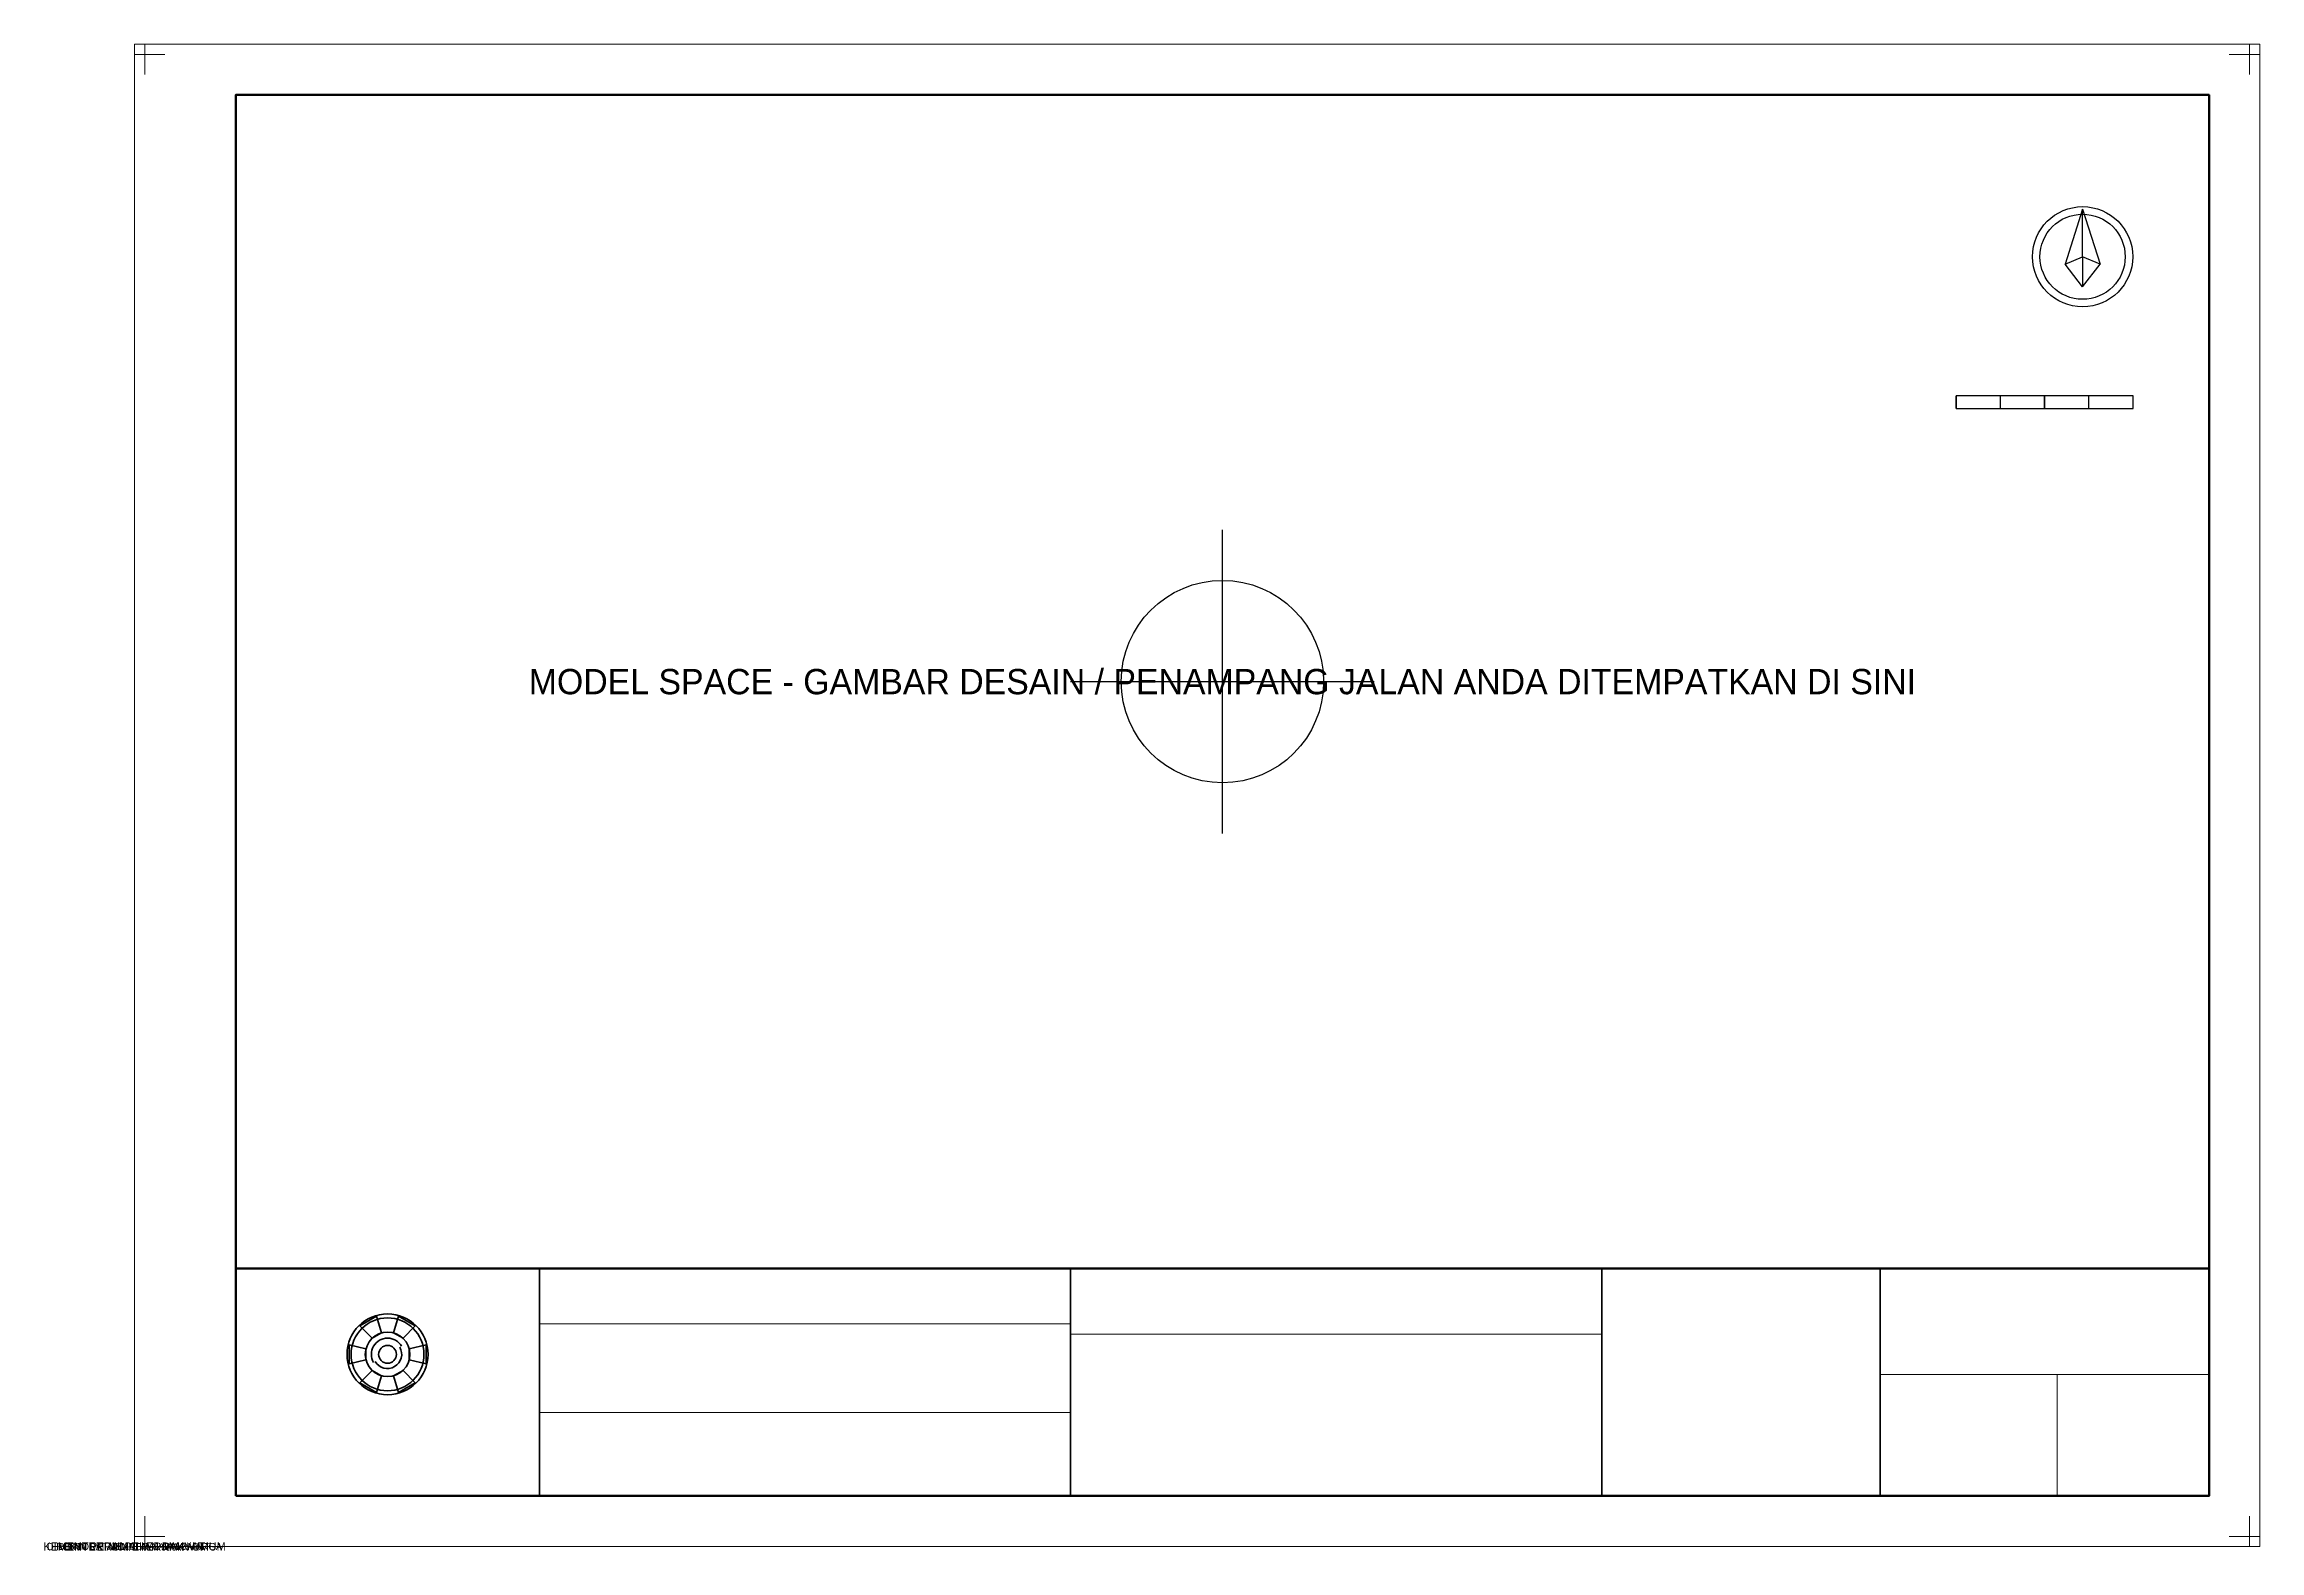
# Paper-space layout 'Layout_A3_Horizontal' of a CAD drawing. Header units: metres. Extents: x -18 to 420, y -1 to 297.
# The model-space entities are those that its viewports show. They can reach past a viewport. Long polylines and large blocks are cut down to what shows.
import ezdxf
from ezdxf.enums import TextEntityAlignment as Align

# ---------------------------------------------------------------- set-up
doc = ezdxf.new("R2010")
doc.units = ezdxf.units.M
for name, color, linetype, lineweight in [('KOP_BORDER_LUAR', 8, 'Continuous', 18), ('KOP_BORDER_UTAMA', 7, 'Continuous', 70), ('KOP_GARIS_SUBTABEL', 8, 'Continuous', 18), ('KOP_GARIS_TABEL', 7, 'Continuous', 35), ('KOP_LOGO_PUPR', 2, 'Continuous', 35), ('KOP_SIMBOL_UTARA', 4, 'Continuous', 25), ('KOP_TEKS_INSTANSI', 2, 'Continuous', 35), ('KOP_TEKS_LABEL', 7, 'Continuous', 25), ('KOP_VIEWPORT', 4, 'Continuous', 18)]:
    doc.layers.add(name, color=color, linetype=linetype, lineweight=lineweight)

msp = doc.modelspace()

# ---------------------------------------------------------------- linework, layer by layer
at = {"color": 1}
for p, q in [((0, -30), (0, 30)), ((-30, 0), (30, 0))]:
    msp.add_line(p, q, dxfattribs=at)
msp.add_circle((0, 0), 20, dxfattribs=at)

# ---------------------------------------------------------------- texts
at = {"color": 7}
msp.add_text('MODEL SPACE - GAMBAR DESAIN / PENAMPANG JALAN ANDA DITEMPATKAN DI SINI', height=5, dxfattribs=at).set_placement((0, 0), align=Align.MIDDLE_CENTER)

psp = doc.layouts.new('Layout_A3_Horizontal')

# ---------------------------------------------------------------- linework, layer by layer
at = {"layer": 'KOP_BORDER_LUAR', "color": 8}
for p, q in [((0, 295), (6, 295)), ((2, 297), (2, 291)), ((420, 295), (414, 295)), ((418, 297), (418, 291)), ((2, 0), (2, 6)), ((418, 0), (418, 6)), ((0, 2), (6, 2)), ((420, 2), (414, 2))]:
    psp.add_line(p, q, dxfattribs=at)
psp.add_lwpolyline([(0, 0), (420, 0), (420, 297), (0, 297), (0, 0)], close=True, dxfattribs=at)
at = {"layer": 'KOP_BORDER_UTAMA', "color": 7}
psp.add_line((20, 55), (410, 55), dxfattribs=at)
psp.add_lwpolyline([(20, 10), (410, 10), (410, 287), (20, 287), (20, 10)], close=True, dxfattribs=at)
at = {"layer": 'KOP_GARIS_SUBTABEL', "color": 8}
for p, q in [((80, 44), (185, 44)), ((80, 26.5), (185, 26.5))]:
    psp.add_line(p, q, dxfattribs=at)
at = {"layer": 'KOP_GARIS_SUBTABEL', "color": 7}
for p, q in [((185, 42), (290, 42)), ((345, 34), (410, 34)), ((380, 34), (380, 10))]:
    psp.add_line(p, q, dxfattribs=at)
at = {"layer": 'KOP_GARIS_TABEL', "color": 7}
for p, q in [((80, 10), (80, 55)), ((185, 10), (185, 55)), ((290, 10), (290, 55)), ((345, 10), (345, 55))]:
    psp.add_line(p, q, dxfattribs=at)
at = {"layer": 'KOP_LOGO_PUPR', "color": 2}
for points in [[(48.79, 42.23), (47.84, 45.54), (44.55, 43.64), (46.94, 41.17), (48.79, 42.23)], [(53.06, 41.17), (55.45, 43.64), (52.16, 45.54), (51.21, 42.23), (53.06, 41.17)], [(45.73, 39.06), (42.39, 39.9), (42.39, 36.1), (45.73, 36.94), (45.73, 39.06)], [(54.27, 36.94), (57.61, 36.1), (57.61, 39.9), (54.27, 39.06), (54.27, 36.94)], [(46.94, 34.83), (44.55, 32.36), (47.84, 30.46), (48.79, 33.77), (46.94, 34.83)], [(51.21, 33.77), (52.16, 30.46), (55.45, 32.36), (53.06, 34.83), (51.21, 33.77)]]:
    psp.add_lwpolyline(points, close=True, dxfattribs=at)
for radius in [8, 7.2, 1.76]:
    psp.add_circle((50, 38), radius, dxfattribs=at)
at = {"layer": 'KOP_LOGO_PUPR', "color": 5}
psp.add_circle((50, 38), 4.4, dxfattribs=at)
for radius, start, end in [(3.2, 30, 210), (2.8, 210, 390)]:
    psp.add_arc((50, 38), radius, start, end, dxfattribs=at)
at = {"layer": 'KOP_SIMBOL_UTARA', "color": 7}
for p, q in [((360, 225), (360, 227.5)), ((368.75, 225), (368.75, 227.5)), ((377.5, 225), (377.5, 227.5)), ((386.25, 225), (386.25, 227.5))]:
    psp.add_line(p, q, dxfattribs=at)
at = {"layer": 'KOP_SIMBOL_UTARA', "color": 1}
psp.add_lwpolyline([(385, 255), (385, 264.4), (381.54, 253.51), (385, 255)], close=True, dxfattribs=at)
at = {"layer": 'KOP_SIMBOL_UTARA', "color": 7}
for points in [[(385, 255), (385, 264.4), (388.46, 253.51), (385, 255)], [(360, 225), (395, 225), (395, 227.5), (360, 227.5), (360, 225)]]:
    psp.add_lwpolyline(points, close=True, dxfattribs=at)
at = {"layer": 'KOP_SIMBOL_UTARA', "color": 8}
for points in [[(385, 255), (385, 249.06), (381.54, 253.51), (385, 255)], [(385, 255), (385, 249.06), (388.46, 253.51), (385, 255)], [(360, 225), (368.75, 225), (368.75, 227.5), (360, 227.5), (360, 225)], [(377.5, 225), (386.25, 225), (386.25, 227.5), (377.5, 227.5), (377.5, 225)]]:
    psp.add_lwpolyline(points, close=True, dxfattribs=at)
at = {"layer": 'KOP_SIMBOL_UTARA', "color": 4}
psp.add_circle((385, 255), 9.9, dxfattribs=at)
at = {"layer": 'KOP_SIMBOL_UTARA', "color": 8}
psp.add_circle((385, 255), 8.42, dxfattribs=at)

# ---------------------------------------------------------------- texts
at = {"layer": 'KOP_TEKS_INSTANSI', "color": 2}
for s in ['KEMENTERIAN PEKERJAAN UMUM', 'DAN PERUMAHAN RAKYAT']:
    psp.add_text(s, height=1.6, dxfattribs=at).set_placement((0, 0), align=Align.MIDDLE_CENTER)
at = {"layer": 'KOP_TEKS_LABEL', "color": 7}
for s, height in [('DIREKTORAT JENDERAL BINA MARGA', 1.4), ('BBPJN DKI JAKARTA - JAWA BARAT', 1.3)]:
    psp.add_text(s, height=height, dxfattribs=at).set_placement((0, 0), align=Align.MIDDLE_CENTER)

# ---------------------------------------------------------------- viewports
at = {"layer": 'KOP_VIEWPORT'}
psp.add_viewport(center=(215, 171), size=(390, 232), view_center_point=(0, 0), view_height=232, dxfattribs=at)

doc.saveas('drawing.dxf')
